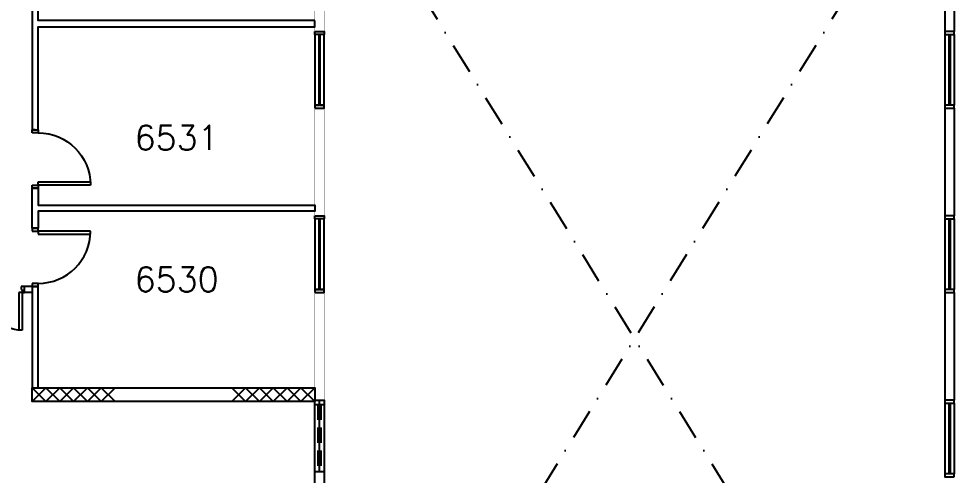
# Model space of a CAD drawing. Header units: millimetres. Extents: x -68474 to 336700, y -113450 to 53663.
# Drawn here: x 169983 to 185203, y -4299 to 3132 of the extents above; entities that cross this region are included whole.
import ezdxf

# ---------------------------------------------------------------- set-up
doc = ezdxf.new("R2010")
doc.units = ezdxf.units.MM
doc.header["$LTSCALE"] = 1000
doc.linetypes.add('S3148a$0$DASHDOT', pattern=[1, 0.5, -0.25, 0, -0.25])
doc.linetypes.add('S3148a$0$HIDDEN', pattern=[0.375, 0.25, -0.125])
for name, color, linetype in [('S3148a$0$-4', 7, 'Continuous'), ('S3148a$0$-5', 7, 'Continuous'), ('S3148a$0$17', 1, 'Continuous'), ('S3148a$0$20', 7, 'Continuous'), ('S3148a$0$22', 7, 'Continuous'), ('S3148a$0$23', 7, 'Continuous'), ('S3148a$0$30', 14, 'Continuous'), ('S3148a$0$REV-A', 4, 'Continuous'), ('S3148a$0$ROOM-NO', 4, 'Continuous')]:
    doc.layers.add(name, color=color, linetype=linetype)
doc.styles.add('S3148a$0$STANDARD', font='SIMPLEX')

# ---------------------------------------------------------------- blocks, each defined once
blk = doc.blocks.new('S3148a$0$D950A')
at = {"layer": 'S3148a$0$17', "color": 14, "linetype": 'Continuous'}
blk.add_line((0.95, 0.05), (0.95, 0), dxfattribs=at)
at = {"layer": 'S3148a$0$30', "color": 14, "linetype": 'Continuous'}
for p, q in [((0.1, 0.95), (0.05, 0.95)), ((0.05, 0.95), (0.05, 0.1)), ((0.1, 0.1), (0.1, 0.95)), ((0.05, 0.1), (0, 0.1)), ((0, 0.1), (0, 0)), ((0, 0), (0.05, 0)), ((0.05, 0), (0.05, 0.1)), ((0.05, 0.1), (0.1, 0.1)), ((0.95, 0.1), (0.9, 0.1)), ((0.9, 0.1), (0.9, 0)), ((0.9, 0), (0.95, 0)), ((0.95, 0), (0.95, 0.1))]:
    blk.add_line(p, q, dxfattribs=at)
for points in [[(0, 0), (0, 0.1)], [(0.95, 0), (0.95, 0.1)]]:
    blk.add_lwpolyline(points, dxfattribs=at)
blk.add_ellipse((0.05, 0.1), major_axis=(0.601, 0.601), ratio=1, start_param=5.497787, end_param=7.068583, dxfattribs=at)
blk = doc.blocks.new('S3148a$0$H900')
at = {"layer": 'S3148a$0$22', "color": 1, "linetype": 'Continuous'}
for points in [[(0, 0), (0.15, 0.15), (0.3, 0), (0.45, 0.15), (0.6, 0), (0.75, 0.15), (0.9, 0)], [(0, 0.15), (0.15, 0), (0.3, 0.15), (0.45, 0), (0.6, 0.15), (0.75, 0), (0.9, 0.15)]]:
    blk.add_lwpolyline(points, dxfattribs=at)
blk = doc.blocks.new('S3148a$0$DDR1225')
for p, q in [((37.5, 100), (37.5, 712.5)), ((87.5, 100), (87.5, 712.5)), ((1212.5, 100), (1212.5, 712.5)), ((1262.5, 100), (1262.5, 712.5)), ((0, 100), (0, 0)), ((37.5, 100), (0, 100)), ((0, 0), (50, 0)), ((37.5, 50), (37.5, 100)), ((37.5, 100), (87.5, 100)), ((50, 50), (37.5, 50)), ((50, 0), (50, 50)), ((1262.5, 100), (1212.5, 100)), ((1250, 50), (1262.5, 50)), ((1250, 0), (1250, 50)), ((1262.5, 100), (1300, 100)), ((1262.5, 50), (1262.5, 100)), ((1300, 100), (1300, 0)), ((1300, 0), (1250, 0))]:
    blk.add_line(p, q)
for centre, start, end in [((37.5, 100), 0, 90), ((1262.5, 100), 90, 180)]:
    blk.add_arc(centre, 612.5, start, end)

msp = doc.modelspace()

# ---------------------------------------------------------------- linework, layer by layer
at = {"layer": 'S3148a$0$-4', "linetype": 'Continuous'}
for p, q in [((185050, 4675), (185050, 2925)), ((185200, 4675), (185200, 2925)), ((185200, 2925), (185050, 2925)), ((185050, 1675), (185200, 1675)), ((185050, 1675), (185050, -75)), ((185200, 1675), (185200, -75)), ((185200, -75), (185050, -75)), ((185050, -1325), (185200, -1325)), ((185050, -1325), (185050, -3075)), ((185200, -1325), (185200, -3075)), ((185200, -3075), (185050, -3075))]:
    msp.add_line(p, q, dxfattribs=at)
at = {"layer": 'S3148a$0$-5', "linetype": 'Continuous'}
for p, q in [((185050, 2875), (185050, 1725)), ((185112.5, 2875), (185112.5, 1725)), ((185137.5, 2855), (185112.5, 2855)), ((185137.5, 2875), (185137.5, 1725)), ((185200, 2875), (185200, 1725)), ((185137.5, 1745), (185112.5, 1745)), ((185050, -125), (185050, -1275)), ((185112.5, -125), (185112.5, -1275)), ((185137.5, -145), (185112.5, -145)), ((185137.5, -125), (185137.5, -1275)), ((185200, -125), (185200, -1275)), ((185137.5, -1255), (185112.5, -1255)), ((185050, -3125), (185050, -4275)), ((185112.5, -3125), (185112.5, -4275)), ((185137.5, -3145), (185112.5, -3145)), ((185137.5, -3125), (185137.5, -4275)), ((185200, -3125), (185200, -4275)), ((185137.5, -4255), (185112.5, -4255))]:
    msp.add_line(p, q, dxfattribs=at)
for points in [[(185200, 2875), (185200, 2925), (185050, 2925), (185050, 2875)], [(185200, 1675), (185200, 1725), (185050, 1725), (185050, 1675)], [(185200, -125), (185200, -75), (185050, -75), (185050, -125)], [(185200, -1325), (185200, -1275), (185050, -1275), (185050, -1325)], [(185200, -3125), (185200, -3075), (185050, -3075), (185050, -3125)], [(185200, -4325), (185200, -4275), (185050, -4275), (185050, -4325)]]:
    msp.add_lwpolyline(points, close=True, dxfattribs=at)
at = {"layer": 'S3148a$0$17', "linetype": 'Continuous'}
for p, q in [((170200, -1225), (170075, -1225)), ((170075, -1325), (170075, -1225)), ((170200, -1325), (170075, -1325)), ((170300, -1225), (170200, -1225)), ((170200, -1225), (170200, -2875)), ((170300, -2875), (170300, -1225))]:
    msp.add_line(p, q, dxfattribs=at)
for points in [[(174800, 3100), (170300, 3100), (170300, 4775), (170200, 4775), (170200, 1325), (170300, 1325), (170300, 3000), (174800, 3000)], [(170200, 375), (170300, 375), (170300.1, 100), (174800, 100), (174800, 0), (170300, 0), (170300, -275), (170200, -275)]]:
    msp.add_lwpolyline(points, close=True, dxfattribs=at)
msp.add_lwpolyline([(170300, -2875), (170300, -1225), (170200, -1225), (170200, -2875)], dxfattribs=at)
at = {"layer": 'S3148a$0$20', "linetype": 'Continuous'}
for q in [(174950.2, -3074.9), (174950, -3074.9)]:
    msp.add_line((174800, -3074.9), q, dxfattribs=at)
at = {"layer": 'S3148a$0$20', "linetype": 'Continuous', "const_width": 5}
for points in [[(174800, 2925), (174950, 2925), (174950, 4675), (174800, 4675)], [(185050.4, 2925.1), (185200.4, 2925.1), (185200.4, 4675), (185050.4, 4675)], [(174800, -74.9), (174950, -74.9), (174950, 1675.1), (174800, 1675.1)], [(185050.4, -74.9), (185200.4, -74.9), (185200.4, 1675.1), (185050.4, 1675.1)], [(174800, -3074.9), (174950, -3074.9), (174950, -1324.9), (174800, -1324.9)], [(185050.4, -3074.9), (185200.4, -3074.9), (185200.4, -1324.9), (185050.4, -1324.9)]]:
    msp.add_lwpolyline(points, close=True, dxfattribs=at)
at = {"layer": 'S3148a$0$20', "linetype": 'Continuous'}
msp.add_lwpolyline([(170200, -1933), (170200, -2875)], dxfattribs=at)
msp.add_lwpolyline([(170199.7, -2875), (174798.4, -2875), (174798.4, -3100), (170349.7, -3100), (170349.7, -3100), (170199.7, -3100)], close=True, dxfattribs=at)
at = {"layer": 'S3148a$0$23', "linetype": 'S3148a$0$DASHDOT'}
for p, q in [((174950.1, 6100.1), (185050, -10249.9)), ((185051.1, 6100.1), (174950.2, -10249.9))]:
    msp.add_line(p, q, dxfattribs=at)
at = {"layer": 'S3148a$0$23', "linetype": 'Continuous'}
for points in [[(174800, 2925), (174950, 2925), (174950, 2875), (174800, 2875)], [(174800, 1725.1), (174870, 1725.1), (174870, 2875), (174800, 2875)], [(174880, 1725.1), (174950, 1725.1), (174950, 2875), (174880, 2875)], [(174800, 1675.1), (174950, 1675.1), (174950, 1725.1), (174800, 1725.1)], [(174800, -74.9), (174950, -74.9), (174950, -124.9), (174800, -124.9)], [(174800, -1274.9), (174870, -1274.9), (174870, -124.9), (174800, -124.9)], [(174880, -1274.9), (174950, -1274.9), (174950, -124.9), (174880, -124.9)], [(174800, -1324.9), (174950, -1324.9), (174950, -1274.9), (174800, -1274.9)]]:
    msp.add_lwpolyline(points, close=True, dxfattribs=at)
at = {"layer": 'S3148a$0$30'}
msp.add_line((174875, -4238), (174875.1, -3074.9), dxfattribs=at)
at = {"layer": 'S3148a$0$30', "linetype": 'Continuous'}
msp.add_lwpolyline([(174800, -3074.9), (174950.2, -3074.9), (174950.2, -10174.9), (174800, -10174.9)], close=True, dxfattribs=at)
msp.add_lwpolyline([(174800, -3074.9), (174950.2, -3074.9), (174950.2, -10174.9), (174800, -10174.9)], close=True, dxfattribs=at)
at = {"layer": 'S3148a$0$REV-A'}
for p, q in [((174800, -3146), (174950.2, -3146)), ((174800, -4238), (174950.2, -4238))]:
    msp.add_line(p, q, dxfattribs=at)
at = {"layer": 'S3148a$0$REV-A', "linetype": 'S3148a$0$HIDDEN'}
for p, q in [((174850, -3146), (174850, -4238)), ((174900, -3146), (174900, -4238))]:
    msp.add_line(p, q, dxfattribs=at)

# ---------------------------------------------------------------- block references
at = {"xscale": 1499.997, "yscale": 1499.997, "zscale": 1000}
for p in [(170200, -3100), (173448.4, -3100)]:
    msp.add_blockref('S3148a$0$H900', p, dxfattribs=at)
at = {"layer": 'S3148a$0$30', "xscale": 999.9979999999999, "zscale": 1000}
for p, yscale, rotation in [((170200, 375), -999.9979999999999, 90), ((170200, -275), 999.9979999999999, 270)]:
    msp.add_blockref('S3148a$0$D950A', p, dxfattribs=dict(at, yscale=yscale, rotation=rotation))
at = {"layer": 'S3148a$0$30', "xscale": -1, "rotation": 180}
msp.add_blockref('S3148a$0$DDR1225', (168775, -1225), dxfattribs=at)

# ---------------------------------------------------------------- texts
at = {"layer": 'S3148a$0$ROOM-NO', "style": 'S3148a$0$STANDARD'}
for s, p in [('6531', (171866.4, 995.8)), ('6530', (171866.4, -1310.8))]:
    msp.add_text(s, height=400, dxfattribs=at).set_placement(p)

doc.saveas('drawing.dxf')
